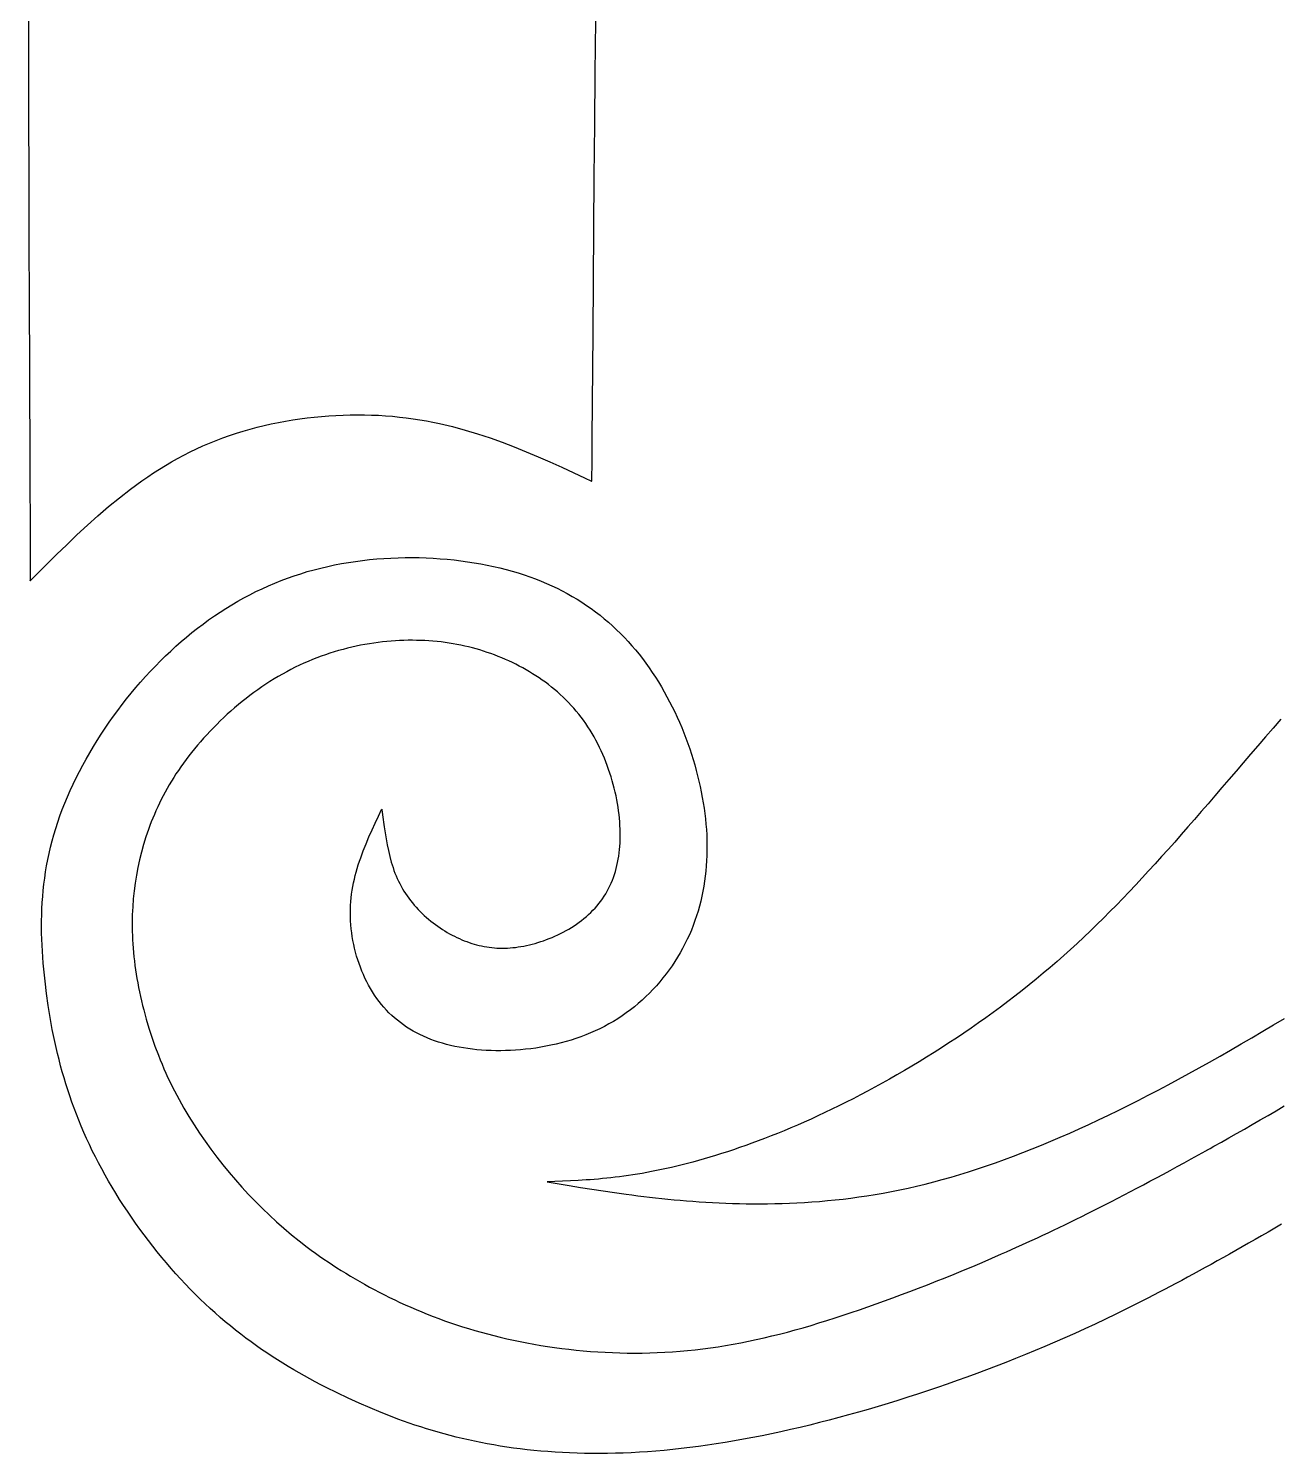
# Model space of a CAD drawing. Extents: x 0 to 279, y 0 to 212.
# Drawn here: x 257.98 to 266.65, y 110.11 to 119.99 of the extents above; entities that cross this region are included whole.
import ezdxf

# ---------------------------------------------------------------- set-up
doc = ezdxf.new("R2010")
doc.units = 0
doc.layers.add('LAYER_1', color=18, linetype='CONTINUOUS')

msp = doc.modelspace()

# ---------------------------------------------------------------- linework, layer by layer
at = {"layer": 'LAYER_1'}
for points in [[(257.9765, 120.1726), (257.9765, 119.8885), (257.9767, 119.6031), (257.9771, 119.3165), (257.9777, 119.0287), (257.9784, 118.7398), (257.9792, 118.45), (257.9802, 118.1593), (257.9824, 117.5759), (257.9848, 116.9905), (257.9875, 116.4038), (257.9882, 116.2571), (257.9885, 116.1837), (257.9886, 116.1653), (257.9886, 116.163), (257.9886, 116.1621), (257.9888, 116.1623), (257.9893, 116.1628), (257.9904, 116.1639), (257.9948, 116.1683), (258.0298, 116.2033), (258.1703, 116.3426), (258.2411, 116.4115), (258.3125, 116.4794), (258.3847, 116.5462), (258.4578, 116.6116), (258.532, 116.6753), (258.6074, 116.7372), (258.6843, 116.7969), (258.7628, 116.8542), (258.8027, 116.8819), (258.843, 116.9089), (258.8839, 116.9351), (258.9252, 116.9606), (258.9671, 116.9853), (259.0095, 117.0092), (259.0524, 117.0323), (259.096, 117.0545), (259.1401, 117.0757), (259.1849, 117.0961), (259.2303, 117.1155), (259.2762, 117.134), (259.3226, 117.1515), (259.3696, 117.1681), (259.4169, 117.1838), (259.4647, 117.1986), (259.5129, 117.2125), (259.5613, 117.2254), (259.6101, 117.2374), (259.6592, 117.2486), (259.7085, 117.2588), (259.7579, 117.2681), (259.8076, 117.2765), (259.8573, 117.284), (259.9072, 117.2907), (259.9571, 117.2964), (260.007, 117.3013), (260.0569, 117.3052), (260.1068, 117.3083), (260.1566, 117.3105), (260.2062, 117.3118), (260.2557, 117.3123), (260.3049, 117.3118), (260.354, 117.3105), (260.4028, 117.3084), (260.4513, 117.3054), (260.4994, 117.3015), (260.5472, 117.2967), (260.5945, 117.2912), (260.6415, 117.2847), (260.688, 117.2775), (260.734, 117.2695), (260.7797, 117.2607), (260.825, 117.2511), (260.9145, 117.2299), (261.0026, 117.2061), (261.0894, 117.1799), (261.1751, 117.1515), (261.2598, 117.1212), (261.3436, 117.0892), (261.4266, 117.0557), (261.5089, 117.0209), (261.5907, 116.9851), (261.672, 116.9485), (261.8339, 116.8737), (261.8743, 116.8548), (261.8793, 116.8525), (261.8806, 116.8519), (261.8812, 116.8516), (261.8814, 116.8515), (261.8814, 116.8527), (261.8814, 116.8555), (261.8816, 116.8782), (261.8823, 116.9691), (261.8836, 117.1509), (261.8891, 117.8773), (261.8948, 118.6022), (261.8979, 118.9636), (261.9011, 119.3241), (261.9044, 119.6837), (261.908, 120.0421)], [(266.6613, 111.7006), (266.6145, 111.6733), (266.5683, 111.6464), (266.5225, 111.6199), (266.4773, 111.5938), (266.4325, 111.5681), (266.3882, 111.5429), (266.3444, 111.518), (266.301, 111.4935), (266.2581, 111.4694), (266.2156, 111.4457), (266.1735, 111.4224), (266.1318, 111.3994), (266.0905, 111.3768), (266.0496, 111.3546), (266.0091, 111.3327), (265.969, 111.3112), (265.9292, 111.29), (265.8898, 111.2691), (265.8507, 111.2486), (265.812, 111.2284), (265.7735, 111.2085), (265.7354, 111.1889), (265.66, 111.1506), (265.5857, 111.1136), (265.5125, 111.0776), (265.4402, 111.0427), (265.3687, 111.0088), (265.298, 110.976), (265.2281, 110.944), (265.1587, 110.9129), (265.0898, 110.8827), (265.0214, 110.8533), (264.9534, 110.8246), (264.8856, 110.7966), (264.818, 110.7692), (264.7506, 110.7425), (264.6832, 110.7163), (264.6157, 110.6906), (264.5481, 110.6653), (264.4803, 110.6405), (264.4123, 110.6161), (264.3441, 110.5921), (264.2758, 110.5685), (264.2074, 110.5454), (264.139, 110.5228), (264.0705, 110.5007), (264.002, 110.479), (263.9335, 110.4579), (263.8652, 110.4372), (263.7969, 110.4171), (263.7287, 110.3976), (263.6607, 110.3785), (263.5929, 110.3601), (263.5253, 110.3422), (263.458, 110.3249), (263.3909, 110.3083), (263.3242, 110.2922), (263.2578, 110.2768), (263.1918, 110.262), (263.1263, 110.2478), (263.0611, 110.2344), (262.9965, 110.2216), (262.9324, 110.2095), (262.8688, 110.1981), (262.8058, 110.1874), (262.7434, 110.1774), (262.6817, 110.1682), (262.6206, 110.1597), (262.5601, 110.1519), (262.5003, 110.1448), (262.4411, 110.1384), (262.3825, 110.1328), (262.3245, 110.1278), (262.2672, 110.1234), (262.2104, 110.1198), (262.1543, 110.1168), (262.0988, 110.1144), (262.0439, 110.1127), (261.9896, 110.1115), (261.9359, 110.111), (261.8828, 110.1111), (261.8303, 110.1118), (261.7784, 110.1131), (261.7271, 110.1149), (261.6764, 110.1174), (261.6263, 110.1203), (261.5767, 110.1238), (261.5277, 110.1279), (261.4793, 110.1324), (261.4315, 110.1375), (261.3842, 110.143), (261.3375, 110.1491), (261.2914, 110.1557), (261.2458, 110.1627), (261.2007, 110.1702), (261.1562, 110.1782), (261.1122, 110.1866), (261.0686, 110.1955), (261.0255, 110.2048), (260.9828, 110.2146), (260.9406, 110.2248), (260.8988, 110.2354), (260.8573, 110.2465), (260.8162, 110.258), (260.7754, 110.2699), (260.735, 110.2822), (260.6949, 110.295), (260.655, 110.3081), (260.6154, 110.3216), (260.5761, 110.3355), (260.537, 110.3498), (260.498, 110.3645), (260.4207, 110.395), (260.344, 110.427), (260.2677, 110.4603), (260.1916, 110.4951), (260.1157, 110.5312), (260.0399, 110.5688), (260.0021, 110.5882), (259.9644, 110.6081), (259.9268, 110.6283), (259.8892, 110.649), (259.8517, 110.6702), (259.8143, 110.6918), (259.777, 110.714), (259.7398, 110.7367), (259.7027, 110.7598), (259.6658, 110.7836), (259.629, 110.8079), (259.5923, 110.8328), (259.5558, 110.8582), (259.5194, 110.8843), (259.4832, 110.911), (259.4471, 110.9383), (259.4112, 110.9663), (259.3755, 110.995), (259.34, 111.0244), (259.3047, 111.0545), (259.2696, 111.0852), (259.2347, 111.1168), (259.2, 111.149), (259.1656, 111.1821), (259.1313, 111.2159), (259.0974, 111.2504), (259.0637, 111.2855), (259.0303, 111.3213), (258.9973, 111.3577), (258.9647, 111.3947), (258.9324, 111.4323), (258.9005, 111.4703), (258.869, 111.5089), (258.838, 111.5479), (258.8074, 111.5873), (258.7774, 111.6272), (258.7478, 111.6674), (258.7187, 111.708), (258.6902, 111.7488), (258.6623, 111.79), (258.6349, 111.8314), (258.6082, 111.873), (258.5821, 111.9149), (258.5566, 111.9568), (258.5319, 111.9989), (258.5078, 112.0412), (258.4844, 112.0834), (258.4618, 112.1258), (258.4399, 112.1681), (258.4188, 112.2104), (258.3985, 112.2527), (258.3789, 112.295), (258.3601, 112.3372), (258.3421, 112.3794), (258.3248, 112.4215), (258.3082, 112.4636), (258.2923, 112.5057), (258.277, 112.5478), (258.2625, 112.5898), (258.2486, 112.6318), (258.2353, 112.6738), (258.2226, 112.7157), (258.2106, 112.7576), (258.1991, 112.7995), (258.1882, 112.8414), (258.1778, 112.8833), (258.168, 112.9251), (258.1587, 112.9669), (258.1499, 113.0087), (258.1416, 113.0505), (258.1338, 113.0923), (258.1264, 113.1341), (258.1195, 113.1759), (258.113, 113.2176), (258.1012, 113.3011), (258.0908, 113.3846), (258.0862, 113.4264), (258.0821, 113.4682), (258.0783, 113.51), (258.0751, 113.5518), (258.0724, 113.5936), (258.0702, 113.6355), (258.0685, 113.6774), (258.0675, 113.7194), (258.067, 113.7614), (258.0672, 113.8034), (258.068, 113.8456), (258.0696, 113.8877), (258.0719, 113.93), (258.0749, 113.9723), (258.0787, 114.0147), (258.0833, 114.0572), (258.0887, 114.0998), (258.095, 114.1425), (258.1021, 114.1852), (258.1102, 114.2281), (258.1192, 114.2711), (258.1291, 114.3142), (258.1401, 114.3574), (258.1521, 114.4008), (258.1651, 114.4443), (258.1792, 114.4879), (258.1944, 114.5316), (258.2106, 114.5755), (258.2279, 114.6194), (258.2462, 114.6633), (258.2654, 114.7072), (258.2857, 114.7511), (258.3068, 114.7949), (258.3289, 114.8386), (258.3519, 114.8822), (258.3758, 114.9256), (258.4004, 114.9688), (258.426, 115.0118), (258.4523, 115.0545), (258.4793, 115.0969), (258.5072, 115.1389), (258.5357, 115.1806), (258.565, 115.2219), (258.5949, 115.2628), (258.6255, 115.3032), (258.6567, 115.3431), (258.6885, 115.3824), (258.7209, 115.4212), (258.7538, 115.4594), (258.7873, 115.4969), (258.8213, 115.5338), (258.8558, 115.57), (258.8907, 115.6055), (258.9261, 115.6402), (258.9619, 115.6742), (258.9982, 115.7073), (259.0349, 115.7397), (259.072, 115.7714), (259.1096, 115.8022), (259.1477, 115.8322), (259.1862, 115.8613), (259.2251, 115.8897), (259.2645, 115.9172), (259.3043, 115.9439), (259.3446, 115.9698), (259.3853, 115.9948), (259.4265, 116.0189), (259.4681, 116.0421), (259.5102, 116.0645), (259.5527, 116.086), (259.5957, 116.1065), (259.6391, 116.1262), (259.683, 116.1449), (259.7273, 116.1628), (259.772, 116.1797), (259.8172, 116.1956), (259.8628, 116.2106), (259.9089, 116.2247), (259.9555, 116.2378), (260.0024, 116.2499), (260.0499, 116.261), (260.0977, 116.2712), (260.1458, 116.2804), (260.1943, 116.2887), (260.2429, 116.2961), (260.2918, 116.3025), (260.3409, 116.308), (260.3901, 116.3126), (260.4393, 116.3163), (260.4885, 116.3191), (260.5378, 116.321), (260.587, 116.322), (260.636, 116.3222), (260.685, 116.3216), (260.7337, 116.32), (260.7821, 116.3177), (260.8303, 116.3145), (260.8782, 116.3106), (260.9257, 116.3058), (260.9728, 116.3002), (261.0194, 116.2938), (261.0654, 116.2866), (261.111, 116.2787), (261.1559, 116.27), (261.2002, 116.2606), (261.2438, 116.2504), (261.2867, 116.2396), (261.3289, 116.228), (261.3703, 116.2156), (261.411, 116.2026), (261.451, 116.1888), (261.4902, 116.1743), (261.5287, 116.1592), (261.5665, 116.1433), (261.6036, 116.1267), (261.64, 116.1094), (261.6757, 116.0914), (261.7108, 116.0727), (261.7451, 116.0533), (261.7788, 116.0332), (261.8118, 116.0125), (261.8442, 115.9911), (261.8759, 115.969), (261.907, 115.9462), (261.9374, 115.9227), (261.9672, 115.8986), (261.9964, 115.8738), (262.0249, 115.8484), (262.0529, 115.8223), (262.0802, 115.7955), (262.107, 115.7681), (262.1331, 115.74), (262.1587, 115.7113), (262.1837, 115.682), (262.2081, 115.652), (262.232, 115.6214), (262.2552, 115.5902), (262.2779, 115.5584), (262.3, 115.5262), (262.3215, 115.4934), (262.3425, 115.4602), (262.3628, 115.4265), (262.3825, 115.3924), (262.4016, 115.3579), (262.4202, 115.323), (262.4381, 115.2877), (262.4554, 115.2522), (262.4721, 115.2163), (262.4881, 115.1802), (262.5036, 115.1438), (262.5184, 115.1072), (262.5326, 115.0704), (262.5462, 115.0334), (262.5591, 114.9963), (262.5714, 114.9591), (262.5831, 114.9218), (262.5941, 114.8844), (262.6045, 114.847), (262.6142, 114.8095), (262.6233, 114.7721), (262.6317, 114.7346), (262.6394, 114.6972), (262.6465, 114.6599), (262.6529, 114.6227), (262.6586, 114.5855), (262.6637, 114.5484), (262.668, 114.5114), (262.6716, 114.4745), (262.6745, 114.4377), (262.6767, 114.401), (262.6781, 114.3645), (262.6788, 114.3281), (262.6788, 114.2918), (262.678, 114.2557), (262.6765, 114.2198), (262.6741, 114.1841), (262.6711, 114.1485), (262.6672, 114.1132), (262.6625, 114.078), (262.657, 114.0431), (262.6507, 114.0084), (262.6437, 113.9739), (262.6357, 113.9397), (262.627, 113.9057), (262.6174, 113.872), (262.607, 113.8385), (262.5957, 113.8053), (262.5835, 113.7725), (262.5705, 113.7399), (262.5567, 113.7077), (262.542, 113.6758), (262.5265, 113.6442), (262.5101, 113.6131), (262.493, 113.5824), (262.4751, 113.5521), (262.4564, 113.5223), (262.4369, 113.493), (262.4167, 113.4641), (262.3957, 113.4358), (262.374, 113.4081), (262.3516, 113.3809), (262.3285, 113.3543), (262.3047, 113.3283), (262.2802, 113.3029), (262.255, 113.2782), (262.2291, 113.2542), (262.2026, 113.2309), (262.1755, 113.2083), (262.1477, 113.1864), (262.1193, 113.1653), (262.0903, 113.145), (262.0607, 113.1255), (262.0305, 113.1068), (261.9997, 113.089), (261.9684, 113.072), (261.9366, 113.0559), (261.9042, 113.0407), (261.8714, 113.0263), (261.8382, 113.0128), (261.8046, 113.0001), (261.7707, 112.9883), (261.7365, 112.9772), (261.7021, 112.967), (261.6674, 112.9576), (261.6325, 112.9489), (261.5976, 112.9411), (261.5625, 112.934), (261.5274, 112.9276), (261.4922, 112.9221), (261.4571, 112.9172), (261.4221, 112.9131), (261.3872, 112.9097), (261.3524, 112.9071), (261.3178, 112.9051), (261.2834, 112.9038), (261.2493, 112.9033), (261.2156, 112.9034), (261.1821, 112.9041), (261.1491, 112.9056), (261.1164, 112.9077), (261.0843, 112.9104), (261.0526, 112.9137), (261.0214, 112.9177), (260.9908, 112.9223), (260.9607, 112.9275), (260.9311, 112.9334), (260.9021, 112.9399), (260.8736, 112.947), (260.8456, 112.9548), (260.8182, 112.9632), (260.7913, 112.9723), (260.765, 112.982), (260.7393, 112.9923), (260.7141, 113.0032), (260.6894, 113.0148), (260.6654, 113.0271), (260.6419, 113.04), (260.619, 113.0535), (260.5966, 113.0677), (260.5749, 113.0825), (260.5537, 113.098), (260.5331, 113.1141), (260.5131, 113.1309), (260.4937, 113.1483), (260.4749, 113.1664), (260.4567, 113.1851), (260.4391, 113.2045), (260.4221, 113.2245), (260.4057, 113.2452), (260.3899, 113.2665), (260.3748, 113.2884), (260.3603, 113.3109), (260.3464, 113.334), (260.3331, 113.3575), (260.3205, 113.3815), (260.3086, 113.4059), (260.2972, 113.4308), (260.2866, 113.456), (260.2765, 113.4815), (260.2672, 113.5074), (260.2585, 113.5336), (260.2505, 113.5599), (260.2431, 113.5865), (260.2364, 113.6133), (260.2304, 113.6403), (260.2251, 113.6673), (260.2205, 113.6944), (260.2166, 113.7216), (260.2133, 113.7488), (260.2108, 113.776), (260.209, 113.8031), (260.2078, 113.8302), (260.2074, 113.8572), (260.2077, 113.884), (260.2088, 113.9106), (260.2105, 113.9371), (260.213, 113.9633), (260.2161, 113.9894), (260.2199, 114.0153), (260.2243, 114.041), (260.2293, 114.0665), (260.2349, 114.0918), (260.241, 114.117), (260.2476, 114.1421), (260.2547, 114.167), (260.2623, 114.1918), (260.2703, 114.2164), (260.2787, 114.241), (260.2967, 114.2897), (260.3159, 114.3381), (260.3362, 114.3862), (260.3574, 114.434), (260.3793, 114.4816), (260.4016, 114.5291), (260.4241, 114.5765), (260.4248, 114.578), (260.4252, 114.5787), (260.4253, 114.5789), (260.4254, 114.5786), (260.4257, 114.576), (260.4263, 114.5707), (260.4277, 114.5602), (260.4303, 114.5391), (260.4415, 114.4551), (260.4477, 114.4135), (260.4545, 114.3721), (260.4621, 114.3311), (260.4705, 114.2906), (260.48, 114.2506), (260.4908, 114.2113), (260.5029, 114.1726), (260.5095, 114.1536), (260.5165, 114.1348), (260.524, 114.1162), (260.5319, 114.0978), (260.5402, 114.0796), (260.549, 114.0618), (260.5583, 114.0441), (260.5681, 114.0268), (260.5784, 114.0097), (260.5892, 113.9929), (260.6005, 113.9763), (260.6122, 113.9601), (260.6243, 113.9441), (260.6369, 113.9285), (260.6498, 113.9131), (260.6631, 113.8981), (260.6768, 113.8834), (260.6908, 113.869), (260.7051, 113.8549), (260.7197, 113.8412), (260.7346, 113.8278), (260.7498, 113.8148), (260.7652, 113.8022), (260.7809, 113.7899), (260.7967, 113.7779), (260.8128, 113.7664), (260.829, 113.7552), (260.8453, 113.7444), (260.8619, 113.7341), (260.8785, 113.7241), (260.8952, 113.7145), (260.912, 113.7053), (260.9289, 113.6966), (260.9458, 113.6883), (260.9627, 113.6804), (260.9797, 113.673), (260.9967, 113.666), (261.0138, 113.6595), (261.0309, 113.6534), (261.048, 113.6477), (261.0652, 113.6424), (261.0825, 113.6376), (261.0998, 113.6333), (261.1172, 113.6294), (261.1347, 113.6259), (261.1523, 113.6229), (261.1699, 113.6204), (261.1876, 113.6183), (261.2055, 113.6166), (261.2234, 113.6154), (261.2414, 113.6147), (261.2595, 113.6144), (261.2778, 113.6146), (261.2961, 113.6152), (261.3146, 113.6163), (261.3332, 113.6179), (261.3519, 113.6199), (261.3708, 113.6225), (261.3898, 113.6254), (261.4089, 113.6289), (261.4282, 113.6328), (261.4477, 113.6372), (261.4672, 113.6421), (261.4869, 113.6475), (261.5067, 113.6533), (261.5265, 113.6596), (261.5463, 113.6663), (261.566, 113.6735), (261.5858, 113.6811), (261.6055, 113.6892), (261.6251, 113.6977), (261.6445, 113.7067), (261.6639, 113.7161), (261.683, 113.726), (261.7019, 113.7363), (261.7206, 113.747), (261.7391, 113.7581), (261.7572, 113.7697), (261.775, 113.7817), (261.7925, 113.7941), (261.8097, 113.8069), (261.8264, 113.8202), (261.8427, 113.8338), (261.8585, 113.8479), (261.8739, 113.8623), (261.8887, 113.8772), (261.9031, 113.8924), (261.9168, 113.9081), (261.93, 113.9241), (261.9426, 113.9405), (261.9547, 113.9573), (261.9661, 113.9745), (261.977, 113.992), (261.9873, 114.0099), (261.997, 114.0282), (262.0062, 114.0469), (262.0148, 114.0659), (262.0229, 114.0853), (262.0304, 114.105), (262.0373, 114.125), (262.0437, 114.1454), (262.0495, 114.1662), (262.0547, 114.1872), (262.0595, 114.2086), (262.0636, 114.2303), (262.0673, 114.2524), (262.0704, 114.2747), (262.0729, 114.2974), (262.075, 114.3203), (262.0764, 114.3436), (262.0774, 114.3672), (262.0778, 114.391), (262.0777, 114.4152), (262.0771, 114.4396), (262.076, 114.4643), (262.0743, 114.4893), (262.0721, 114.5146), (262.0694, 114.5401), (262.0662, 114.5658), (262.0625, 114.5916), (262.0583, 114.6176), (262.0536, 114.6437), (262.0483, 114.6699), (262.0426, 114.6962), (262.0363, 114.7225), (262.0295, 114.7488), (262.0223, 114.7751), (262.0145, 114.8013), (262.0062, 114.8275), (261.9974, 114.8536), (261.9882, 114.8796), (261.9784, 114.9054), (261.9681, 114.931), (261.9573, 114.9565), (261.9461, 114.9817), (261.9343, 115.0066), (261.9221, 115.0313), (261.9093, 115.0557), (261.8961, 115.0797), (261.8824, 115.1034), (261.8682, 115.1267), (261.8535, 115.1496), (261.8382, 115.172), (261.8225, 115.194), (261.8064, 115.2156), (261.7898, 115.2368), (261.7727, 115.2575), (261.7552, 115.2778), (261.7373, 115.2977), (261.719, 115.3171), (261.7003, 115.3361), (261.6812, 115.3547), (261.6617, 115.3729), (261.6418, 115.3906), (261.6215, 115.4079), (261.601, 115.4248), (261.58, 115.4412), (261.5588, 115.4573), (261.5372, 115.4729), (261.5153, 115.488), (261.4931, 115.5028), (261.4707, 115.5171), (261.4479, 115.531), (261.4249, 115.5445), (261.4016, 115.5576), (261.3781, 115.5702), (261.3543, 115.5824), (261.3303, 115.5942), (261.3061, 115.6056), (261.2817, 115.6165), (261.257, 115.6271), (261.2322, 115.6372), (261.2071, 115.6469), (261.1819, 115.6562), (261.1564, 115.6651), (261.1308, 115.6735), (261.1049, 115.6815), (261.0789, 115.689), (261.0526, 115.6961), (261.0262, 115.7028), (260.9996, 115.709), (260.9727, 115.7148), (260.9457, 115.7201), (260.9186, 115.725), (260.8912, 115.7295), (260.8636, 115.7334), (260.8359, 115.737), (260.808, 115.74), (260.7799, 115.7426), (260.7516, 115.7448), (260.7232, 115.7465), (260.6945, 115.7477), (260.6657, 115.7484), (260.6368, 115.7487), (260.6076, 115.7485), (260.5783, 115.7478), (260.5488, 115.7467), (260.5192, 115.7451), (260.4894, 115.743), (260.4595, 115.7404), (260.4295, 115.7373), (260.3994, 115.7336), (260.3692, 115.7295), (260.3389, 115.7249), (260.3086, 115.7197), (260.2782, 115.714), (260.2478, 115.7078), (260.2173, 115.701), (260.1868, 115.6937), (260.1564, 115.6859), (260.1259, 115.6775), (260.0955, 115.6685), (260.0651, 115.6589), (260.0347, 115.6488), (260.0044, 115.6381), (259.9742, 115.6268), (259.9441, 115.615), (259.914, 115.6025), (259.8841, 115.5895), (259.8543, 115.5758), (259.8247, 115.5615), (259.7952, 115.5466), (259.7658, 115.5311), (259.7366, 115.515), (259.7076, 115.4982), (259.6788, 115.4809), (259.6502, 115.463), (259.6218, 115.4446), (259.5937, 115.4257), (259.5658, 115.4063), (259.5383, 115.3864), (259.511, 115.366), (259.484, 115.3452), (259.4574, 115.324), (259.4311, 115.3025), (259.4051, 115.2805), (259.3795, 115.2582), (259.3543, 115.2356), (259.3295, 115.2127), (259.3052, 115.1895), (259.2812, 115.1661), (259.2577, 115.1424), (259.2346, 115.1185), (259.2121, 115.0944), (259.19, 115.0701), (259.1684, 115.0457), (259.1473, 115.0212), (259.1268, 114.9965), (259.1068, 114.9718), (259.0874, 114.9469), (259.0686, 114.9221), (259.0503, 114.8971), (259.0326, 114.8722), (259.0154, 114.8471), (258.9987, 114.822), (258.9826, 114.7968), (258.967, 114.7716), (258.9519, 114.7463), (258.9374, 114.721), (258.9233, 114.6955), (258.9097, 114.6701), (258.8966, 114.6445), (258.884, 114.6189), (258.8718, 114.5933), (258.8601, 114.5675), (258.8489, 114.5417), (258.8381, 114.5159), (258.8277, 114.4899), (258.8178, 114.464), (258.8083, 114.4379), (258.7905, 114.3856), (258.7743, 114.333), (258.7596, 114.2802), (258.7464, 114.2271), (258.7347, 114.1737), (258.7245, 114.1199), (258.7157, 114.0658), (258.7085, 114.0112), (258.7027, 113.9562), (258.6986, 113.9007), (258.6959, 113.8447), (258.6952, 113.8164), (258.6949, 113.7881), (258.695, 113.7595), (258.6955, 113.7309), (258.6964, 113.702), (258.6976, 113.673), (258.6993, 113.6439), (258.7015, 113.6145), (258.704, 113.585), (258.7069, 113.5553), (258.7103, 113.5254), (258.714, 113.4953), (258.7182, 113.465), (258.7229, 113.4346), (258.7279, 113.4039), (258.7334, 113.3731), (258.7392, 113.3422), (258.7455, 113.3112), (258.7522, 113.28), (258.7593, 113.2488), (258.7668, 113.2175), (258.7748, 113.1861), (258.7919, 113.1232), (258.8106, 113.0601), (258.831, 112.9971), (258.8531, 112.9342), (258.8768, 112.8715), (258.8892, 112.8403), (258.9021, 112.8091), (258.9153, 112.7781), (258.929, 112.7472), (258.9431, 112.7164), (258.9576, 112.6858), (258.9725, 112.6554), (258.9878, 112.6251), (259.0035, 112.595), (259.0196, 112.565), (259.0528, 112.5057), (259.0876, 112.447), (259.1237, 112.3892), (259.1612, 112.3321), (259.1999, 112.2759), (259.2399, 112.2205), (259.281, 112.166), (259.3233, 112.1123), (259.3666, 112.0596), (259.4108, 112.0078), (259.4561, 111.9569), (259.5022, 111.9071), (259.5491, 111.8582), (259.5971, 111.8103), (259.646, 111.7634), (259.696, 111.7174), (259.7472, 111.6723), (259.7997, 111.628), (259.8534, 111.5846), (259.9085, 111.5421), (259.9366, 111.5211), (259.9651, 111.5003), (259.994, 111.4798), (260.0232, 111.4594), (260.0529, 111.4392), (260.0829, 111.4191), (260.1134, 111.3993), (260.1443, 111.3797), (260.1757, 111.3602), (260.2075, 111.3409), (260.2397, 111.3217), (260.2724, 111.3027), (260.3056, 111.2839), (260.3392, 111.2653), (260.3733, 111.2469), (260.4079, 111.2287), (260.4429, 111.2108), (260.4784, 111.1931), (260.5144, 111.1756), (260.5509, 111.1584), (260.5879, 111.1415), (260.6253, 111.1249), (260.6633, 111.1086), (260.7017, 111.0925), (260.7406, 111.0768), (260.78, 111.0614), (260.8199, 111.0464), (260.8603, 111.0317), (260.9011, 111.0174), (260.9425, 111.0034), (260.9844, 110.9898), (261.0268, 110.9766), (261.0697, 110.9638), (261.1131, 110.9515), (261.157, 110.9395), (261.2014, 110.928), (261.2464, 110.9169), (261.2918, 110.9063), (261.3378, 110.8962), (261.3843, 110.8865), (261.4312, 110.8774), (261.4785, 110.8687), (261.5263, 110.8605), (261.5745, 110.8529), (261.6231, 110.8458), (261.6721, 110.8393), (261.7214, 110.8334), (261.7711, 110.828), (261.8211, 110.8232), (261.8714, 110.819), (261.9219, 110.8154), (261.9728, 110.8124), (262.0239, 110.8101), (262.0752, 110.8084), (262.1267, 110.8074), (262.1785, 110.8071), (262.2304, 110.8074), (262.2824, 110.8085), (262.3346, 110.8102), (262.387, 110.8127), (262.4394, 110.8159), (262.4919, 110.8198), (262.5445, 110.8245), (262.5971, 110.83), (262.6498, 110.8362), (262.7025, 110.8432), (262.7553, 110.8509), (262.8082, 110.8595), (262.8611, 110.8687), (262.9142, 110.8787), (262.9674, 110.8894), (263.0208, 110.9008), (263.0743, 110.9129), (263.128, 110.9257), (263.1819, 110.9391), (263.236, 110.9532), (263.2903, 110.9679), (263.3449, 110.9833), (263.3998, 110.9993), (263.4549, 111.0158), (263.5104, 111.033), (263.5662, 111.0508), (263.6223, 111.0691), (263.6788, 111.088), (263.7356, 111.1074), (263.7929, 111.1274), (263.8506, 111.1479), (263.9086, 111.1689), (263.9672, 111.1904), (264.0262, 111.2124), (264.0857, 111.2348), (264.1457, 111.2577), (264.2062, 111.2812), (264.2674, 111.3052), (264.3294, 111.3298), (264.3921, 111.3551), (264.4558, 111.3812), (264.5204, 111.4081), (264.586, 111.4359), (264.6528, 111.4646), (264.7207, 111.4943), (264.7552, 111.5095), (264.7899, 111.525), (264.8251, 111.5408), (264.8605, 111.5569), (264.8964, 111.5732), (264.9326, 111.5899), (264.9691, 111.6069), (265.0061, 111.6242), (265.0435, 111.6418), (265.0812, 111.6597), (265.1194, 111.678), (265.158, 111.6966), (265.1971, 111.7156), (265.2366, 111.735), (265.2765, 111.7547), (265.3169, 111.7748), (265.3578, 111.7952), (265.3992, 111.8161), (265.4411, 111.8373), (265.4835, 111.859), (265.5264, 111.8811), (265.5698, 111.9036), (265.6138, 111.9265), (265.6583, 111.9499), (265.7033, 111.9737), (265.749, 111.9979), (265.7952, 112.0226), (265.842, 112.0478), (265.8893, 112.0735), (265.9373, 112.0996), (265.9859, 112.1262), (266.0351, 112.1534), (266.085, 112.181), (266.1355, 112.2091), (266.1418, 112.2127), (266.145, 112.2144), (266.1464, 112.2152), (266.1472, 112.2157), (266.1536, 112.2192), (266.1664, 112.2264), (266.1921, 112.2408), (266.2439, 112.27), (266.2964, 112.2997), (266.3495, 112.3299), (266.4032, 112.3605), (266.4574, 112.3916), (266.5122, 112.4232), (266.5675, 112.4551), (266.6233, 112.4875), (266.6795, 112.5203)], [(266.6552, 115.2008), (266.602, 115.1394), (266.5494, 115.0785), (266.4975, 115.0181), (266.4463, 114.9585), (266.3957, 114.8995), (266.3458, 114.8413), (266.2966, 114.7838), (266.2479, 114.7271), (266.1998, 114.6711), (266.1522, 114.6159), (266.1051, 114.5613), (266.0583, 114.5075), (266.012, 114.4544), (265.9661, 114.402), (265.9204, 114.3502), (265.875, 114.2992), (265.8298, 114.2487), (265.7849, 114.1989), (265.74, 114.1498), (265.6953, 114.1012), (265.6506, 114.0533), (265.606, 114.006), (265.5613, 113.9592), (265.5166, 113.9131), (265.4718, 113.8675), (265.4269, 113.8224), (265.3817, 113.7779), (265.3364, 113.7339), (265.2908, 113.6905), (265.2449, 113.6475), (265.1986, 113.6051), (265.152, 113.5631), (265.1049, 113.5216), (265.0574, 113.4806), (265.0095, 113.4399), (264.961, 113.3998), (264.9122, 113.3601), (264.863, 113.3209), (264.8134, 113.2822), (264.7635, 113.244), (264.7133, 113.2063), (264.6628, 113.1691), (264.612, 113.1324), (264.5611, 113.0962), (264.51, 113.0606), (264.4587, 113.0256), (264.4073, 112.991), (264.3559, 112.9571), (264.3043, 112.9237), (264.2528, 112.8909), (264.2012, 112.8587), (264.1497, 112.8271), (264.0982, 112.7961), (264.0469, 112.7657), (263.9956, 112.7359), (263.9445, 112.7068), (263.8936, 112.6783), (263.8429, 112.6504), (263.7924, 112.6232), (263.7422, 112.5967), (263.6923, 112.5708), (263.6428, 112.5457), (263.5936, 112.5212), (263.5447, 112.4973), (263.4962, 112.4742), (263.4481, 112.4517), (263.4004, 112.4299), (263.3532, 112.4087), (263.3063, 112.3882), (263.2598, 112.3683), (263.2138, 112.3491), (263.1683, 112.3305), (263.1231, 112.3125), (263.0785, 112.2951), (263.0343, 112.2783), (262.9906, 112.2621), (262.9473, 112.2465), (262.9046, 112.2315), (262.8624, 112.2171), (262.8206, 112.2033), (262.7794, 112.19), (262.7388, 112.1772), (262.6986, 112.165), (262.6591, 112.1534), (262.62, 112.1423), (262.5816, 112.1317), (262.5437, 112.1217), (262.5064, 112.1122), (262.4697, 112.1031), (262.4336, 112.0946), (262.3981, 112.0866), (262.3632, 112.079), (262.3289, 112.0719), (262.2952, 112.0653), (262.262, 112.059), (262.2293, 112.0532), (262.1971, 112.0478), (262.1654, 112.0428), (262.1341, 112.0381), (262.1033, 112.0337), (262.0729, 112.0297), (262.0429, 112.026), (262.0132, 112.0226), (261.9839, 112.0194), (261.9549, 112.0166), (261.9262, 112.0139), (261.8977, 112.0115), (261.8696, 112.0093), (261.8417, 112.0072), (261.7864, 112.0037), (261.7319, 112.0007), (261.6779, 111.9981), (261.5707, 111.9936), (261.7248, 111.9681), (261.8023, 111.9555), (261.8802, 111.9432), (261.9587, 111.9312), (262.0379, 111.9196), (262.118, 111.9085), (262.1585, 111.9032), (262.1992, 111.898), (262.2402, 111.893), (262.2815, 111.8881), (262.3232, 111.8834), (262.3652, 111.8789), (262.4076, 111.8746), (262.4504, 111.8706), (262.4936, 111.8667), (262.5372, 111.8631), (262.5812, 111.8597), (262.6257, 111.8566), (262.6707, 111.8537), (262.7162, 111.8512), (262.7622, 111.8489), (262.8088, 111.8469), (262.8558, 111.8452), (262.9034, 111.8439), (262.9514, 111.8429), (263, 111.8424), (263.0491, 111.8422), (263.0987, 111.8425), (263.1488, 111.8433), (263.1994, 111.8446), (263.2505, 111.8464), (263.3021, 111.8487), (263.3542, 111.8516), (263.4067, 111.8551), (263.4598, 111.8592), (263.5133, 111.8639), (263.5672, 111.8693), (263.6217, 111.8753), (263.6766, 111.8821), (263.7319, 111.8896), (263.7877, 111.8979), (263.844, 111.9069), (263.9007, 111.9167), (263.9579, 111.9273), (264.0155, 111.9388), (264.0735, 111.9512), (264.132, 111.9644), (264.1909, 111.9786), (264.2502, 111.9937), (264.31, 112.0098), (264.3702, 112.0269), (264.4309, 112.0449), (264.492, 112.0638), (264.5535, 112.0837), (264.6154, 112.1045), (264.6778, 112.1262), (264.7406, 112.1489), (264.8039, 112.1725), (264.8676, 112.1969), (264.9317, 112.2223), (264.9962, 112.2486), (265.0613, 112.2757), (265.1267, 112.3037), (265.1926, 112.3326), (265.2589, 112.3623), (265.3257, 112.393), (265.3929, 112.4244), (265.4606, 112.4567), (265.5287, 112.4899), (265.5973, 112.5238), (265.6663, 112.5586), (265.7358, 112.5942), (265.8058, 112.6307), (265.8762, 112.6679), (265.947, 112.7059), (266.0183, 112.7447), (266.0901, 112.7843), (266.1623, 112.8247), (266.2351, 112.8659), (266.3082, 112.9079), (266.3819, 112.9505), (266.4559, 112.9938), (266.5304, 113.0378), (266.6053, 113.0825), (266.6806, 113.1278)]]:
    msp.add_lwpolyline(points, dxfattribs=at)

doc.saveas('drawing.dxf')
